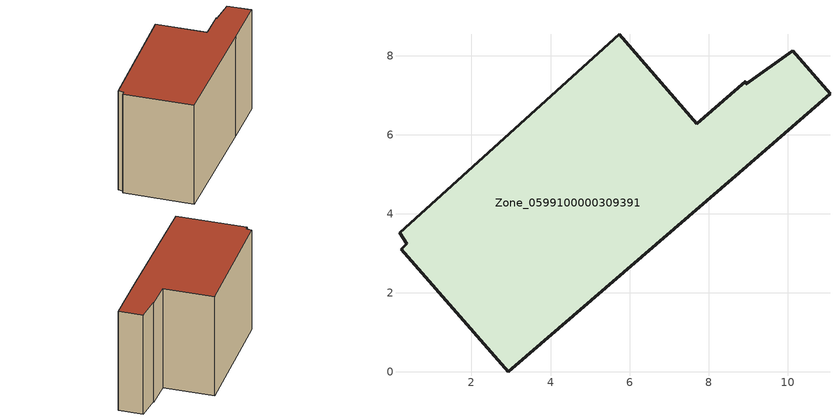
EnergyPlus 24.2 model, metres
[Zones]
Zone_0599100000309391
 floor ground (C_G): 0.22,3.11 0.36,3.25 0.18,3.52 5.74,8.55 7.7,6.28 8.94,7.36 8.94,7.29 10.13,8.13 11.07,7.04 8.78,5.04 2.93,0 z0
 wall outside (C_F): 2.93,0 8.78,5.04 11.07,7.04 10.13,8.13 8.94,7.29 8.94,7.36 7.7,6.28 5.74,8.55 0.18,3.52 0.36,3.25 0.22,3.11 2.93,0 z0:6.36
 roof outside (C_R): 0.36,3.25 0.22,3.11 2.93,0 8.78,5.04 11.07,7.04 10.13,8.13 8.94,7.29 8.94,7.36 7.7,6.28 5.74,8.55 0.18,3.52 z6.36
[BUILDING]
Pand.0599100000309391: North Axis=0; Terrain=City; Loads Convergence Tolerance Value=0.04; Temperature Convergence Tolerance Value=0.4; Solar Distribution=FullExterior; Maximum Number of Warmup Days=25; Minimum Number of Warmup Days=1
[Site:Location]
Rotterdam.The.Hague.AP_ZH_NLD Design_Conditions: Latitude=51.96; Longitude=4.45; Time Zone=1; Elevation=-4.5
[SITE:GROUNDTEMPERATURE:BUILDINGSURFACE]
18, 18, 18, 18, 18, 18, 18, 18, 18, 18, 18, 18
[MATERIAL] Thermal Absorptance=0.9; Solar Absorptance=0.7; Visible Absorptance=0.7
Name | Roughness | Thickness | Conductivity | Density | Specific Heat
G.TI.1946 | MediumSmooth | 0.15 | 1 | 540 | 1210
F.TI.1946 | Rough | 0.3 | 0.857143 | 1920 | 840
R.TI.1946 | MediumRough | 0.2 | 0.1 | 1500 | 1000
[CONSTRUCTION]
C_G: G.TI.1946
C_F: F.TI.1946
C_R: R.TI.1946
[ZONE]
Zone_0599100000309391: Type=1; Multiplier=1; Ceiling Height=Autocalculate; Volume=Autocalculate; Floor Area=autocalculate; Part of Total Floor Area=Yes
[ZONEINFILTRATION:DESIGNFLOWRATE]
Infil_Zone_0599100000309391: Zone or ZoneList or Space or SpaceList=Zone_0599100000309391; Schedule=AlwaysOn; Design Flow Rate Calculation Method=Flow/Area; Flow Rate per Floor Area=0.003; Constant Term Coefficient=1; Temperature Term Coefficient=0; Velocity Term Coefficient=0; Velocity Squared Term Coefficient=0
[HVACTEMPLATE:ZONE:IDEALLOADSAIRSYSTEM]
Zone_0599100000309391: Maximum Heating Supply Air Temperature=50; Minimum Cooling Supply Air Temperature=13; Maximum Heating Supply Air Humidity Ratio=0.0156; Minimum Cooling Supply Air Humidity Ratio=0.0077; Heating Limit=NoLimit; Cooling Limit=NoLimit; Dehumidification Control Type=ConstantSensibleHeatRatio; Cooling Sensible Heat Ratio=0.7; Dehumidification Setpoint=60; Humidification Control Type=None; Humidification Setpoint=30; Outdoor Air Method=None; Outdoor Air Flow Rate per Person=0.00944; Outdoor Air Flow Rate per Zone Floor Area=0; Outdoor Air Flow Rate per Zone=0; Demand Controlled Ventilation Type=None; Outdoor Air Economizer Type=NoEconomizer; Heat Recovery Type=None; Sensible Heat Recovery Effectiveness=0.7; Latent Heat Recovery Effectiveness=0.65
[ZONECONTROL:THERMOSTAT]
ThermostatControl_Zone_0599100000309391: Zone or ZoneList=Zone_0599100000309391; Control Type Schedule=DualSetpointControlType; Control 1=Thermostat_Zone_0599100000309391; Temperature Difference Between Cutout And Setpoint=0
[THERMOSTATSETPOINT:DUALSETPOINT]
Thermostat_Zone_0599100000309391: Heating Setpoint Temperature Schedule=HeatingSetpoint_Zone_0599100000309391; Cooling Setpoint Temperature Schedule=CoolingSetpoint_Zone_0599100000309391
[SCHEDULE:COMPACT]
HeatingSetpoint_Zone_0599100000309391: Through: 12/31, For: AllDays, Until: 24:00, 21
CoolingSetpoint_Zone_0599100000309391: Through: 12/31, For: AllDays, Until: 24:00, 24
DualSetpointControlType: Through: 12/31, For: AllDays, Until: 24:00, 4
AlwaysOn: Through: 12/31, For: AllDays, Until: 24:00, 1
